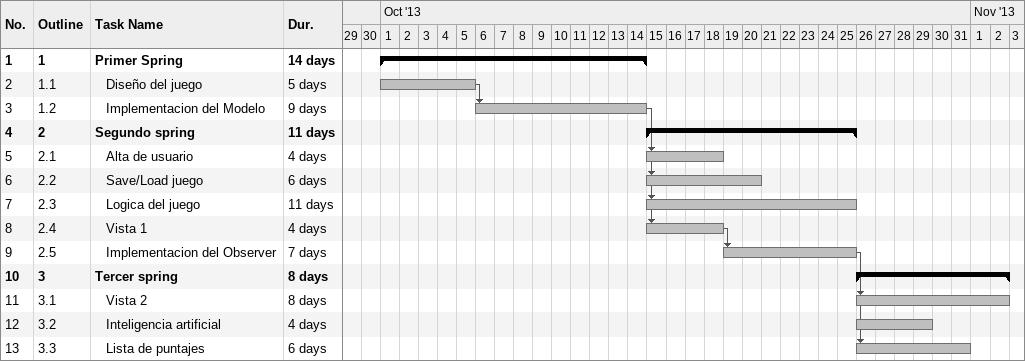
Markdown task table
| ID | WBS | Task | Duration | Start | Finish | Predecessors |
|---|---|---|---|---|---|---|
| 1 | 1 | **Primer Spring** | 14d | 2013-10-01 | 2013-10-14 |  |
| 2 | 1.1 | Diseño del juego | 5d | 2013-10-01 | 2013-10-05 |  |
| 3 | 1.2 | Implementacion del Modelo | 9d | 2013-10-06 | 2013-10-14 | 2 |
| 4 | 2 | **Segundo spring** | 11d | 2013-10-15 | 2013-10-25 |  |
| 5 | 2.1 | Alta de usuario | 4d | 2013-10-15 | 2013-10-18 | 3 |
| 6 | 2.2 | Save/Load juego | 6d | 2013-10-15 | 2013-10-20 | 3 |
| 7 | 2.3 | Logica del juego | 11d | 2013-10-15 | 2013-10-25 | 3 |
| 8 | 2.4 | Vista 1 | 4d | 2013-10-15 | 2013-10-18 | 3 |
| 9 | 2.5 | Implementacion del Observer | 7d | 2013-10-19 | 2013-10-25 | 8 |
| 10 | 3 | **Tercer spring** | 8d | 2013-10-26 | 2013-11-02 |  |
| 11 | 3.1 | Vista 2 | 8d | 2013-10-26 | 2013-11-02 | 9 |
| 12 | 3.2 | Inteligencia artificial | 4d | 2013-10-26 | 2013-10-29 |  |
| 13 | 3.3 | Lista de puntajes | 6d | 2013-10-26 | 2013-10-31 | 9 |
